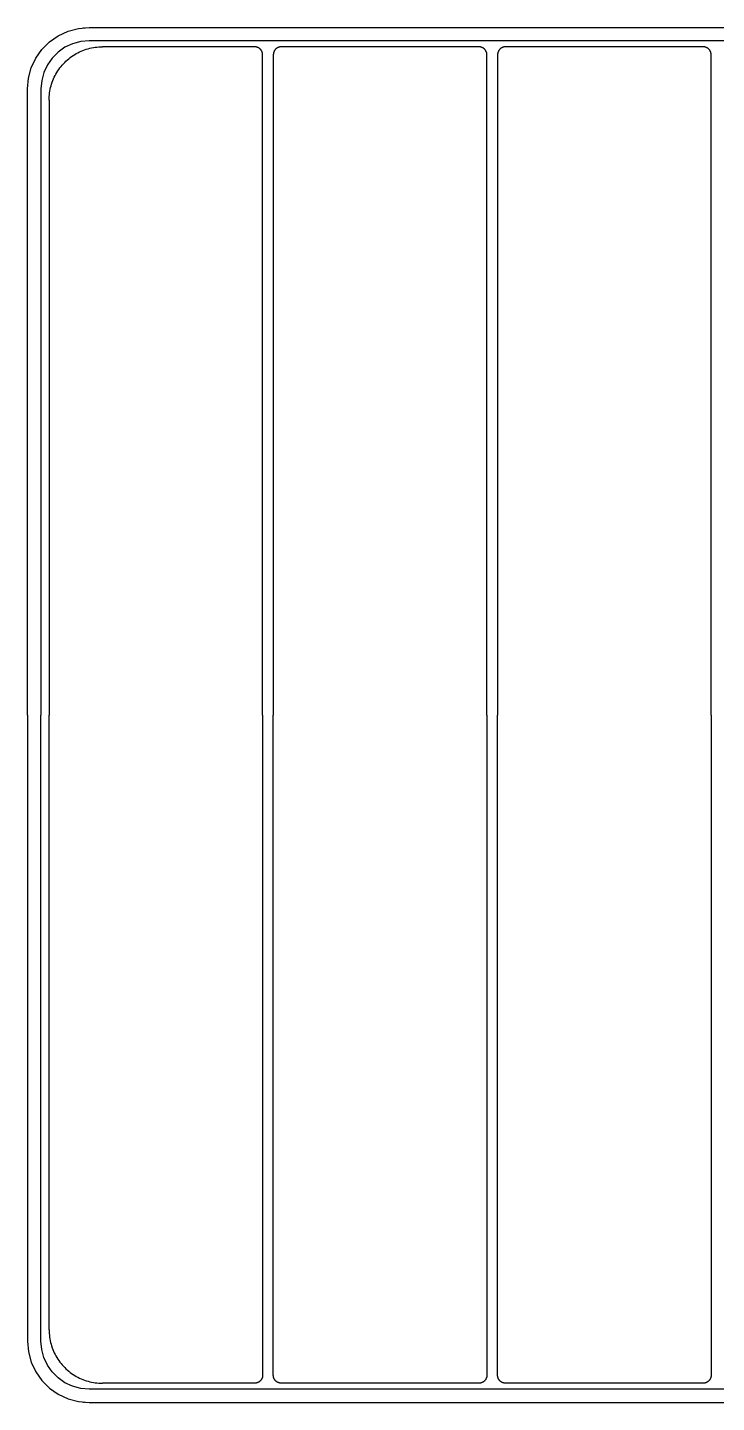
# Model space of a CAD drawing. Header units: millimetres. Extents: x 3269 to 7089, y 1744 to 4413.
# Drawn here: x 4830 to 5088, y 2159 to 2674 of the extents above; entities that cross this region are included whole.
import ezdxf

# ---------------------------------------------------------------- set-up
doc = ezdxf.new("R2010")
doc.units = ezdxf.units.MM
doc.header["$MEASUREMENT"] = 0
doc.layers.add('Utwórz2D linie widoczne', color=7, linetype='Continuous', true_color=0x000000)

msp = doc.modelspace()

# ---------------------------------------------------------------- linework, layer by layer
at = {"layer": 'Utwórz2D linie widoczne'}
for p, q in [((4844.87, 2672.22), (4848.74, 2673.26)), ((4848.74, 2673.26), (4852.73, 2673.61)), ((4850.57, 2673.42), (4850.67, 2673.44)), ((4850.67, 2673.44), (4851.01, 2673.46)), ((4852.73, 2673.61), (5276.73, 2673.61)), ((4835.12, 2665.39), (4837.95, 2668.23)), ((4837.95, 2668.23), (4841.23, 2670.53)), ((4841.23, 2670.53), (4844.87, 2672.22)), ((4849.61, 2668.34), (4846.58, 2667.53)), ((4852.73, 2668.61), (4849.61, 2668.34)), ((5276.73, 2668.61), (4852.73, 2668.61)), ((4832.82, 2662.11), (4835.12, 2665.39)), ((4841.16, 2664.4), (4838.95, 2662.18)), ((4843.73, 2666.2), (4841.16, 2664.4)), ((4846.58, 2667.53), (4843.73, 2666.2)), ((4845.68, 2662.32), (4846.23, 2662.73)), ((4846.23, 2662.73), (4846.79, 2663.11)), ((4846.79, 2663.11), (4847.37, 2663.48)), ((4847.37, 2663.48), (4847.96, 2663.82)), ((4847.96, 2663.82), (4848.56, 2664.15)), ((4848.56, 2664.15), (4849.17, 2664.45)), ((4849.17, 2664.45), (4849.79, 2664.73)), ((4849.79, 2664.73), (4850.42, 2664.99)), ((4850.42, 2664.99), (4851.06, 2665.23)), ((4851.06, 2665.23), (4851.71, 2665.45)), ((4851.71, 2665.45), (4852.37, 2665.65)), ((4852.37, 2665.65), (4853.03, 2665.82)), ((4853.03, 2665.82), (4853.69, 2665.97)), ((4853.69, 2665.97), (4854.36, 2666.1)), ((4854.36, 2666.1), (4855.04, 2666.2)), ((4855.04, 2666.2), (4855.72, 2666.28)), ((4855.72, 2666.28), (4856.4, 2666.34)), ((4856.4, 2666.34), (4857.08, 2666.38)), ((4857.08, 2666.38), (4857.76, 2666.39)), ((4914.76, 2666.39), (4857.76, 2666.39)), ((4914.86, 2666.39), (4914.76, 2666.39)), ((4914.97, 2666.38), (4914.86, 2666.39)), ((4915.07, 2666.37), (4914.97, 2666.38)), ((4915.17, 2666.36), (4915.07, 2666.37)), ((4915.27, 2666.34), (4915.17, 2666.36)), ((4915.37, 2666.33), (4915.27, 2666.34)), ((4915.47, 2666.3), (4915.37, 2666.33)), ((4915.57, 2666.28), (4915.47, 2666.3)), ((4915.67, 2666.25), (4915.57, 2666.28)), ((4915.77, 2666.21), (4915.67, 2666.25)), ((4915.86, 2666.18), (4915.77, 2666.21)), ((4915.96, 2666.14), (4915.86, 2666.18)), ((4916.05, 2666.1), (4915.96, 2666.14)), ((4916.14, 2666.05), (4916.05, 2666.1)), ((4916.23, 2666), (4916.14, 2666.05)), ((4916.32, 2665.95), (4916.23, 2666)), ((4916.41, 2665.9), (4916.32, 2665.95)), ((4916.49, 2665.84), (4916.41, 2665.9)), ((4916.57, 2665.78), (4916.49, 2665.84)), ((4916.65, 2665.72), (4916.57, 2665.78)), ((4916.73, 2665.65), (4916.65, 2665.72)), ((4916.81, 2665.58), (4916.73, 2665.65)), ((4916.88, 2665.51), (4916.81, 2665.58)), ((4916.95, 2665.44), (4916.88, 2665.51)), ((4917.02, 2665.36), (4916.95, 2665.44)), ((4917.09, 2665.28), (4917.02, 2665.36)), ((4917.15, 2665.2), (4917.09, 2665.28)), ((4917.21, 2665.12), (4917.15, 2665.2)), ((4917.27, 2665.03), (4917.21, 2665.12)), ((4917.32, 2664.95), (4917.27, 2665.03)), ((4917.38, 2664.86), (4917.32, 2664.95)), ((4917.42, 2664.77), (4917.38, 2664.86)), ((4917.47, 2664.68), (4917.42, 2664.77)), ((4917.51, 2664.58), (4917.47, 2664.68)), ((4917.55, 2664.49), (4917.51, 2664.58)), ((4917.59, 2664.39), (4917.55, 2664.49)), ((4917.62, 2664.3), (4917.59, 2664.39)), ((4917.65, 2664.2), (4917.62, 2664.3)), ((4917.68, 2664.1), (4917.65, 2664.2)), ((4917.7, 2664), (4917.68, 2664.1)), ((4917.72, 2663.9), (4917.7, 2664)), ((4917.73, 2663.8), (4917.72, 2663.9)), ((4917.75, 2663.69), (4917.73, 2663.8)), ((4917.75, 2663.59), (4917.75, 2663.69)), ((4917.76, 2663.49), (4917.75, 2663.59)), ((4917.76, 2663.39), (4917.76, 2663.49)), ((4917.76, 2416.11), (4917.76, 2663.39)), ((4921.77, 2663.59), (4921.76, 2663.49)), ((4921.76, 2663.49), (4921.76, 2663.39)), ((4921.76, 2663.39), (4921.76, 2416.11)), ((4921.78, 2663.69), (4921.77, 2663.59)), ((4921.79, 2663.8), (4921.78, 2663.69)), ((4921.8, 2663.9), (4921.79, 2663.8)), ((4921.82, 2664), (4921.8, 2663.9)), ((4921.85, 2664.1), (4921.82, 2664)), ((4921.87, 2664.2), (4921.85, 2664.1)), ((4921.9, 2664.3), (4921.87, 2664.2)), ((4921.93, 2664.39), (4921.9, 2664.3)), ((4921.97, 2664.49), (4921.93, 2664.39)), ((4922.01, 2664.58), (4921.97, 2664.49)), ((4922.05, 2664.68), (4922.01, 2664.58)), ((4922.1, 2664.77), (4922.05, 2664.68)), ((4922.15, 2664.86), (4922.1, 2664.77)), ((4922.2, 2664.95), (4922.15, 2664.86)), ((4922.25, 2665.03), (4922.2, 2664.95)), ((4922.31, 2665.12), (4922.25, 2665.03)), ((4922.37, 2665.2), (4922.31, 2665.12)), ((4922.43, 2665.28), (4922.37, 2665.2)), ((4922.5, 2665.36), (4922.43, 2665.28)), ((4922.57, 2665.44), (4922.5, 2665.36)), ((4922.64, 2665.51), (4922.57, 2665.44)), ((4922.71, 2665.58), (4922.64, 2665.51)), ((4922.79, 2665.65), (4922.71, 2665.58)), ((4922.87, 2665.72), (4922.79, 2665.65)), ((4922.95, 2665.78), (4922.87, 2665.72)), ((4923.03, 2665.84), (4922.95, 2665.78)), ((4923.12, 2665.9), (4923.03, 2665.84)), ((4923.2, 2665.95), (4923.12, 2665.9)), ((4923.29, 2666), (4923.2, 2665.95)), ((4923.38, 2666.05), (4923.29, 2666)), ((4923.47, 2666.1), (4923.38, 2666.05)), ((4923.57, 2666.14), (4923.47, 2666.1)), ((4923.66, 2666.18), (4923.57, 2666.14)), ((4923.76, 2666.21), (4923.66, 2666.18)), ((4923.85, 2666.25), (4923.76, 2666.21)), ((4923.95, 2666.28), (4923.85, 2666.25)), ((4924.05, 2666.3), (4923.95, 2666.28)), ((4924.15, 2666.33), (4924.05, 2666.3)), ((4924.25, 2666.34), (4924.15, 2666.33)), ((4924.35, 2666.36), (4924.25, 2666.34)), ((4924.45, 2666.37), (4924.35, 2666.36)), ((4924.56, 2666.38), (4924.45, 2666.37)), ((4924.66, 2666.39), (4924.56, 2666.38)), ((4924.76, 2666.39), (4924.66, 2666.39)), ((4998.76, 2666.39), (4924.76, 2666.39)), ((4998.86, 2666.39), (4998.76, 2666.39)), ((4998.97, 2666.38), (4998.86, 2666.39)), ((4999.07, 2666.37), (4998.97, 2666.38)), ((4999.17, 2666.36), (4999.07, 2666.37)), ((4999.27, 2666.34), (4999.17, 2666.36)), ((4999.37, 2666.33), (4999.27, 2666.34)), ((4999.47, 2666.3), (4999.37, 2666.33)), ((4999.57, 2666.28), (4999.47, 2666.3)), ((4999.67, 2666.25), (4999.57, 2666.28)), ((4999.77, 2666.21), (4999.67, 2666.25)), ((4999.86, 2666.18), (4999.77, 2666.21)), ((4999.96, 2666.14), (4999.86, 2666.18)), ((5000.05, 2666.1), (4999.96, 2666.14)), ((5000.14, 2666.05), (5000.05, 2666.1)), ((5000.23, 2666), (5000.14, 2666.05)), ((5000.32, 2665.95), (5000.23, 2666)), ((5000.41, 2665.9), (5000.32, 2665.95)), ((5000.49, 2665.84), (5000.41, 2665.9)), ((5000.57, 2665.78), (5000.49, 2665.84)), ((5000.65, 2665.72), (5000.57, 2665.78)), ((5000.73, 2665.65), (5000.65, 2665.72)), ((5000.81, 2665.58), (5000.73, 2665.65)), ((5000.88, 2665.51), (5000.81, 2665.58)), ((5000.95, 2665.44), (5000.88, 2665.51)), ((5001.02, 2665.36), (5000.95, 2665.44)), ((5001.09, 2665.28), (5001.02, 2665.36)), ((5001.15, 2665.2), (5001.09, 2665.28)), ((5001.21, 2665.12), (5001.15, 2665.2)), ((5001.27, 2665.03), (5001.21, 2665.12)), ((5001.32, 2664.95), (5001.27, 2665.03)), ((5001.38, 2664.86), (5001.32, 2664.95)), ((5001.42, 2664.77), (5001.38, 2664.86)), ((5001.47, 2664.68), (5001.42, 2664.77)), ((5001.51, 2664.58), (5001.47, 2664.68)), ((5001.55, 2664.49), (5001.51, 2664.58)), ((5001.59, 2664.39), (5001.55, 2664.49)), ((5001.62, 2664.3), (5001.59, 2664.39)), ((5001.65, 2664.2), (5001.62, 2664.3)), ((5001.68, 2664.1), (5001.65, 2664.2)), ((5001.7, 2664), (5001.68, 2664.1)), ((5001.72, 2663.9), (5001.7, 2664)), ((5001.73, 2663.8), (5001.72, 2663.9)), ((5001.75, 2663.69), (5001.73, 2663.8)), ((5001.75, 2663.59), (5001.75, 2663.69)), ((5001.76, 2663.49), (5001.75, 2663.59)), ((5001.76, 2663.39), (5001.76, 2663.49)), ((5001.76, 2416.11), (5001.76, 2663.39)), ((5005.77, 2663.59), (5005.76, 2663.49)), ((5005.76, 2663.49), (5005.76, 2663.39)), ((5005.76, 2663.39), (5005.76, 2416.11)), ((5005.78, 2663.69), (5005.77, 2663.59)), ((5005.79, 2663.8), (5005.78, 2663.69)), ((5005.8, 2663.9), (5005.79, 2663.8)), ((5005.82, 2664), (5005.8, 2663.9)), ((5005.85, 2664.1), (5005.82, 2664)), ((5005.87, 2664.2), (5005.85, 2664.1)), ((5005.9, 2664.3), (5005.87, 2664.2)), ((5005.93, 2664.39), (5005.9, 2664.3)), ((5005.97, 2664.49), (5005.93, 2664.39)), ((5006.01, 2664.58), (5005.97, 2664.49)), ((5006.05, 2664.68), (5006.01, 2664.58)), ((5006.1, 2664.77), (5006.05, 2664.68)), ((5006.15, 2664.86), (5006.1, 2664.77)), ((5006.2, 2664.95), (5006.15, 2664.86)), ((5006.25, 2665.03), (5006.2, 2664.95)), ((5006.31, 2665.12), (5006.25, 2665.03)), ((5006.37, 2665.2), (5006.31, 2665.12)), ((5006.43, 2665.28), (5006.37, 2665.2)), ((5006.5, 2665.36), (5006.43, 2665.28)), ((5006.57, 2665.44), (5006.5, 2665.36)), ((5006.64, 2665.51), (5006.57, 2665.44)), ((5006.71, 2665.58), (5006.64, 2665.51)), ((5006.79, 2665.65), (5006.71, 2665.58)), ((5006.87, 2665.72), (5006.79, 2665.65)), ((5006.95, 2665.78), (5006.87, 2665.72)), ((5007.03, 2665.84), (5006.95, 2665.78)), ((5007.12, 2665.9), (5007.03, 2665.84)), ((5007.2, 2665.95), (5007.12, 2665.9)), ((5007.29, 2666), (5007.2, 2665.95)), ((5007.38, 2666.05), (5007.29, 2666)), ((5007.47, 2666.1), (5007.38, 2666.05)), ((5007.57, 2666.14), (5007.47, 2666.1)), ((5007.66, 2666.18), (5007.57, 2666.14)), ((5007.76, 2666.21), (5007.66, 2666.18)), ((5007.85, 2666.25), (5007.76, 2666.21)), ((5007.95, 2666.28), (5007.85, 2666.25)), ((5008.05, 2666.3), (5007.95, 2666.28)), ((5008.15, 2666.33), (5008.05, 2666.3)), ((5008.25, 2666.34), (5008.15, 2666.33)), ((5008.35, 2666.36), (5008.25, 2666.34)), ((5008.45, 2666.37), (5008.35, 2666.36)), ((5008.56, 2666.38), (5008.45, 2666.37)), ((5008.66, 2666.39), (5008.56, 2666.38)), ((5008.76, 2666.39), (5008.66, 2666.39)), ((5082.76, 2666.39), (5008.76, 2666.39)), ((5082.86, 2666.39), (5082.76, 2666.39)), ((5082.97, 2666.38), (5082.86, 2666.39)), ((5083.07, 2666.37), (5082.97, 2666.38)), ((5083.17, 2666.36), (5083.07, 2666.37)), ((5083.27, 2666.34), (5083.17, 2666.36)), ((5083.37, 2666.33), (5083.27, 2666.34)), ((5083.47, 2666.3), (5083.37, 2666.33)), ((5083.57, 2666.28), (5083.47, 2666.3)), ((5083.67, 2666.25), (5083.57, 2666.28)), ((5083.77, 2666.21), (5083.67, 2666.25)), ((5083.86, 2666.18), (5083.77, 2666.21)), ((5083.96, 2666.14), (5083.86, 2666.18)), ((5084.05, 2666.1), (5083.96, 2666.14)), ((5084.14, 2666.05), (5084.05, 2666.1)), ((5084.23, 2666), (5084.14, 2666.05)), ((5084.32, 2665.95), (5084.23, 2666)), ((5084.41, 2665.9), (5084.32, 2665.95)), ((5084.49, 2665.84), (5084.41, 2665.9)), ((5084.57, 2665.78), (5084.49, 2665.84)), ((5084.65, 2665.72), (5084.57, 2665.78)), ((5084.73, 2665.65), (5084.65, 2665.72)), ((5084.81, 2665.58), (5084.73, 2665.65)), ((5084.88, 2665.51), (5084.81, 2665.58)), ((5084.95, 2665.44), (5084.88, 2665.51)), ((5085.02, 2665.36), (5084.95, 2665.44)), ((5085.09, 2665.28), (5085.02, 2665.36)), ((5085.15, 2665.2), (5085.09, 2665.28)), ((5085.21, 2665.12), (5085.15, 2665.2)), ((5085.27, 2665.03), (5085.21, 2665.12)), ((5085.32, 2664.95), (5085.27, 2665.03)), ((5085.38, 2664.86), (5085.32, 2664.95)), ((5085.42, 2664.77), (5085.38, 2664.86)), ((5085.47, 2664.68), (5085.42, 2664.77)), ((5085.51, 2664.58), (5085.47, 2664.68)), ((5085.55, 2664.49), (5085.51, 2664.58)), ((5085.59, 2664.39), (5085.55, 2664.49)), ((5085.62, 2664.3), (5085.59, 2664.39)), ((5085.65, 2664.2), (5085.62, 2664.3)), ((5085.68, 2664.1), (5085.65, 2664.2)), ((5085.7, 2664), (5085.68, 2664.1)), ((5085.72, 2663.9), (5085.7, 2664)), ((5085.73, 2663.8), (5085.72, 2663.9)), ((5085.75, 2663.69), (5085.73, 2663.8)), ((5085.75, 2663.59), (5085.75, 2663.69)), ((5085.76, 2663.49), (5085.75, 2663.59)), ((5085.76, 2663.39), (5085.76, 2663.49)), ((5085.76, 2416.11), (5085.76, 2663.39)), ((4830.08, 2654.6), (4831.12, 2658.48)), ((4831.12, 2658.48), (4832.82, 2662.11)), ((4837.15, 2659.61), (4835.82, 2656.77)), ((4838.95, 2662.18), (4837.15, 2659.61)), ((4841.04, 2657.36), (4841.42, 2657.92)), ((4841.42, 2657.92), (4841.83, 2658.47)), ((4841.83, 2658.47), (4842.25, 2659.01)), ((4842.25, 2659.01), (4842.69, 2659.53)), ((4842.69, 2659.53), (4843.14, 2660.04)), ((4843.14, 2660.04), (4843.62, 2660.53)), ((4843.62, 2660.53), (4844.11, 2661)), ((4844.11, 2661), (4844.62, 2661.46)), ((4844.62, 2661.46), (4845.14, 2661.9)), ((4845.14, 2661.9), (4845.68, 2662.32)), ((4829.73, 2650.61), (4830.08, 2654.6)), ((4835.01, 2653.74), (4834.73, 2650.61)), ((4835.82, 2656.77), (4835.01, 2653.74)), ((4838.5, 2651.78), (4838.7, 2652.44)), ((4838.7, 2652.44), (4838.92, 2653.09)), ((4838.92, 2653.09), (4839.16, 2653.73)), ((4839.16, 2653.73), (4839.42, 2654.36)), ((4839.42, 2654.36), (4839.7, 2654.98)), ((4839.7, 2654.98), (4840, 2655.59)), ((4840, 2655.59), (4840.33, 2656.19)), ((4840.33, 2656.19), (4840.67, 2656.78)), ((4840.67, 2656.78), (4841.04, 2657.36)), ((4829.73, 2416.11), (4829.73, 2650.61)), ((4834.73, 2650.61), (4834.73, 2416.11)), ((4837.77, 2647.07), (4837.81, 2647.75)), ((4837.81, 2647.75), (4837.87, 2648.43)), ((4837.87, 2648.43), (4837.95, 2649.11)), ((4837.95, 2649.11), (4838.05, 2649.79)), ((4838.05, 2649.79), (4838.18, 2650.46)), ((4838.18, 2650.46), (4838.33, 2651.12)), ((4838.33, 2651.12), (4838.5, 2651.78)), ((4837.76, 2646.39), (4837.77, 2647.07)), ((4837.76, 2646.39), (4837.76, 2416.11)), ((4829.73, 2633.61), (4829.69, 2633.61)), ((4829.73, 2416.11), (4829.73, 2181.61)), ((4834.73, 2181.61), (4834.73, 2416.11)), ((4837.76, 2185.83), (4837.76, 2416.11)), ((4917.76, 2416.11), (4917.76, 2168.83)), ((4921.76, 2168.83), (4921.76, 2416.11)), ((5001.76, 2416.11), (5001.76, 2168.83)), ((5005.76, 2168.83), (5005.76, 2416.11)), ((5085.76, 2416.11), (5085.76, 2168.83)), ((4837.76, 2185.83), (4837.77, 2185.15)), ((4837.77, 2185.15), (4837.81, 2184.47)), ((4837.81, 2184.47), (4837.87, 2183.79)), ((4837.87, 2183.79), (4837.95, 2183.11)), ((4829.73, 2181.61), (4830.08, 2177.62)), ((4835.01, 2178.48), (4834.73, 2181.61)), ((4835.82, 2175.45), (4835.01, 2178.48)), ((4837.95, 2183.11), (4838.05, 2182.43)), ((4838.05, 2182.43), (4838.18, 2181.76)), ((4838.18, 2181.76), (4838.33, 2181.1)), ((4838.33, 2181.1), (4838.5, 2180.44)), ((4838.5, 2180.44), (4838.7, 2179.78)), ((4838.7, 2179.78), (4838.92, 2179.14)), ((4838.92, 2179.14), (4839.16, 2178.5)), ((4839.16, 2178.5), (4839.42, 2177.86)), ((4830.08, 2177.62), (4831.12, 2173.74)), ((4831.12, 2173.74), (4832.82, 2170.11)), ((4837.15, 2172.61), (4835.82, 2175.45)), ((4839.42, 2177.86), (4839.7, 2177.24)), ((4839.7, 2177.24), (4840, 2176.63)), ((4840, 2176.63), (4840.33, 2176.03)), ((4840.33, 2176.03), (4840.67, 2175.44)), ((4840.67, 2175.44), (4841.04, 2174.86)), ((4841.04, 2174.86), (4841.42, 2174.3)), ((4841.42, 2174.3), (4841.83, 2173.75)), ((4841.83, 2173.75), (4842.25, 2173.21)), ((4832.82, 2170.11), (4835.12, 2166.83)), ((4838.95, 2170.04), (4837.15, 2172.61)), ((4841.16, 2167.82), (4838.95, 2170.04)), ((4842.25, 2173.21), (4842.69, 2172.69)), ((4842.69, 2172.69), (4843.14, 2172.18)), ((4843.14, 2172.18), (4843.62, 2171.69)), ((4843.62, 2171.69), (4844.11, 2171.22)), ((4844.11, 2171.22), (4844.62, 2170.76)), ((4844.62, 2170.76), (4845.14, 2170.32)), ((4845.14, 2170.32), (4845.68, 2169.9)), ((4845.68, 2169.9), (4846.23, 2169.49)), ((4846.23, 2169.49), (4846.79, 2169.11)), ((4846.79, 2169.11), (4847.37, 2168.74)), ((4847.37, 2168.74), (4847.96, 2168.4)), ((4847.96, 2168.4), (4848.56, 2168.08)), ((4917.7, 2168.22), (4917.68, 2168.12)), ((4917.72, 2168.32), (4917.7, 2168.22)), ((4917.73, 2168.42), (4917.72, 2168.32)), ((4917.75, 2168.53), (4917.73, 2168.42)), ((4917.76, 2168.73), (4917.75, 2168.63)), ((4917.75, 2168.63), (4917.75, 2168.53)), ((4917.76, 2168.83), (4917.76, 2168.73)), ((4921.76, 2168.73), (4921.76, 2168.83)), ((4921.77, 2168.63), (4921.76, 2168.73)), ((4921.78, 2168.53), (4921.77, 2168.63)), ((4921.79, 2168.42), (4921.78, 2168.53)), ((4921.8, 2168.32), (4921.79, 2168.42)), ((4921.82, 2168.22), (4921.8, 2168.32)), ((4921.85, 2168.12), (4921.82, 2168.22)), ((5001.7, 2168.22), (5001.68, 2168.12)), ((5001.72, 2168.32), (5001.7, 2168.22)), ((5001.73, 2168.42), (5001.72, 2168.32)), ((5001.75, 2168.53), (5001.73, 2168.42)), ((5001.76, 2168.73), (5001.75, 2168.63)), ((5001.75, 2168.63), (5001.75, 2168.53)), ((5001.76, 2168.83), (5001.76, 2168.73)), ((5005.76, 2168.73), (5005.76, 2168.83)), ((5005.77, 2168.63), (5005.76, 2168.73)), ((5005.78, 2168.53), (5005.77, 2168.63)), ((5005.79, 2168.42), (5005.78, 2168.53)), ((5005.8, 2168.32), (5005.79, 2168.42)), ((5005.82, 2168.22), (5005.8, 2168.32)), ((5005.85, 2168.12), (5005.82, 2168.22)), ((5085.7, 2168.22), (5085.68, 2168.12)), ((5085.72, 2168.32), (5085.7, 2168.22)), ((5085.73, 2168.42), (5085.72, 2168.32)), ((5085.75, 2168.53), (5085.73, 2168.42)), ((5085.76, 2168.73), (5085.75, 2168.63)), ((5085.75, 2168.63), (5085.75, 2168.53)), ((5085.76, 2168.83), (5085.76, 2168.73)), ((4835.12, 2166.83), (4837.95, 2163.99)), ((4837.95, 2163.99), (4841.23, 2161.69)), ((4843.73, 2166.02), (4841.16, 2167.82)), ((4846.58, 2164.7), (4843.73, 2166.02)), ((4849.61, 2163.88), (4846.58, 2164.7)), ((4848.56, 2168.08), (4849.17, 2167.77)), ((4849.17, 2167.77), (4849.79, 2167.49)), ((4852.73, 2163.61), (4849.61, 2163.88)), ((4849.79, 2167.49), (4850.42, 2167.23)), ((4850.42, 2167.23), (4851.06, 2166.99)), ((4851.06, 2166.99), (4851.71, 2166.77)), ((4851.71, 2166.77), (4852.37, 2166.57)), ((4852.37, 2166.57), (4853.03, 2166.4)), ((5276.73, 2163.61), (4852.73, 2163.61)), ((4853.03, 2166.4), (4853.69, 2166.25)), ((4853.69, 2166.25), (4854.36, 2166.12)), ((4854.36, 2166.12), (4855.04, 2166.02)), ((4855.04, 2166.02), (4855.72, 2165.94)), ((4855.72, 2165.94), (4856.4, 2165.88)), ((4856.4, 2165.88), (4857.08, 2165.84)), ((4857.08, 2165.84), (4857.76, 2165.83)), ((4914.76, 2165.83), (4857.76, 2165.83)), ((4914.86, 2165.83), (4914.76, 2165.83)), ((4914.97, 2165.84), (4914.86, 2165.83)), ((4915.07, 2165.85), (4914.97, 2165.84)), ((4915.17, 2165.86), (4915.07, 2165.85)), ((4915.27, 2165.88), (4915.17, 2165.86)), ((4915.37, 2165.9), (4915.27, 2165.88)), ((4915.47, 2165.92), (4915.37, 2165.9)), ((4915.57, 2165.94), (4915.47, 2165.92)), ((4915.67, 2165.97), (4915.57, 2165.94)), ((4915.77, 2166.01), (4915.67, 2165.97)), ((4915.86, 2166.04), (4915.77, 2166.01)), ((4915.96, 2166.08), (4915.86, 2166.04)), ((4916.05, 2166.12), (4915.96, 2166.08)), ((4916.14, 2166.17), (4916.05, 2166.12)), ((4916.23, 2166.22), (4916.14, 2166.17)), ((4916.32, 2166.27), (4916.23, 2166.22)), ((4916.41, 2166.32), (4916.32, 2166.27)), ((4916.49, 2166.38), (4916.41, 2166.32)), ((4916.57, 2166.44), (4916.49, 2166.38)), ((4916.65, 2166.51), (4916.57, 2166.44)), ((4916.73, 2166.57), (4916.65, 2166.51)), ((4916.81, 2166.64), (4916.73, 2166.57)), ((4916.88, 2166.71), (4916.81, 2166.64)), ((4916.95, 2166.79), (4916.88, 2166.71)), ((4917.02, 2166.86), (4916.95, 2166.79)), ((4917.09, 2166.94), (4917.02, 2166.86)), ((4917.15, 2167.02), (4917.09, 2166.94)), ((4917.21, 2167.1), (4917.15, 2167.02)), ((4917.27, 2167.19), (4917.21, 2167.1)), ((4917.32, 2167.27), (4917.27, 2167.19)), ((4917.38, 2167.36), (4917.32, 2167.27)), ((4917.42, 2167.45), (4917.38, 2167.36)), ((4917.47, 2167.54), (4917.42, 2167.45)), ((4917.51, 2167.64), (4917.47, 2167.54)), ((4917.55, 2167.73), (4917.51, 2167.64)), ((4917.59, 2167.83), (4917.55, 2167.73)), ((4917.62, 2167.93), (4917.59, 2167.83)), ((4917.65, 2168.02), (4917.62, 2167.93)), ((4917.68, 2168.12), (4917.65, 2168.02)), ((4921.87, 2168.02), (4921.85, 2168.12)), ((4921.9, 2167.93), (4921.87, 2168.02)), ((4921.93, 2167.83), (4921.9, 2167.93)), ((4921.97, 2167.73), (4921.93, 2167.83)), ((4922.01, 2167.64), (4921.97, 2167.73)), ((4922.05, 2167.54), (4922.01, 2167.64)), ((4922.1, 2167.45), (4922.05, 2167.54)), ((4922.15, 2167.36), (4922.1, 2167.45)), ((4922.2, 2167.27), (4922.15, 2167.36)), ((4922.25, 2167.19), (4922.2, 2167.27)), ((4922.31, 2167.1), (4922.25, 2167.19)), ((4922.37, 2167.02), (4922.31, 2167.1)), ((4922.43, 2166.94), (4922.37, 2167.02)), ((4922.5, 2166.86), (4922.43, 2166.94)), ((4922.57, 2166.79), (4922.5, 2166.86)), ((4922.64, 2166.71), (4922.57, 2166.79)), ((4922.71, 2166.64), (4922.64, 2166.71)), ((4922.79, 2166.57), (4922.71, 2166.64)), ((4922.87, 2166.51), (4922.79, 2166.57)), ((4922.95, 2166.44), (4922.87, 2166.51)), ((4923.03, 2166.38), (4922.95, 2166.44)), ((4923.12, 2166.32), (4923.03, 2166.38)), ((4923.2, 2166.27), (4923.12, 2166.32)), ((4923.29, 2166.22), (4923.2, 2166.27)), ((4923.38, 2166.17), (4923.29, 2166.22)), ((4923.47, 2166.12), (4923.38, 2166.17)), ((4923.57, 2166.08), (4923.47, 2166.12)), ((4923.66, 2166.04), (4923.57, 2166.08)), ((4923.76, 2166.01), (4923.66, 2166.04)), ((4923.85, 2165.97), (4923.76, 2166.01)), ((4923.95, 2165.94), (4923.85, 2165.97)), ((4924.05, 2165.92), (4923.95, 2165.94)), ((4924.15, 2165.9), (4924.05, 2165.92)), ((4924.25, 2165.88), (4924.15, 2165.9)), ((4924.35, 2165.86), (4924.25, 2165.88)), ((4924.45, 2165.85), (4924.35, 2165.86)), ((4924.56, 2165.84), (4924.45, 2165.85)), ((4924.66, 2165.83), (4924.56, 2165.84)), ((4924.76, 2165.83), (4924.66, 2165.83)), ((4998.76, 2165.83), (4924.76, 2165.83)), ((4998.86, 2165.83), (4998.76, 2165.83)), ((4998.97, 2165.84), (4998.86, 2165.83)), ((4999.07, 2165.85), (4998.97, 2165.84)), ((4999.17, 2165.86), (4999.07, 2165.85)), ((4999.27, 2165.88), (4999.17, 2165.86)), ((4999.37, 2165.9), (4999.27, 2165.88)), ((4999.47, 2165.92), (4999.37, 2165.9)), ((4999.57, 2165.94), (4999.47, 2165.92)), ((4999.67, 2165.97), (4999.57, 2165.94)), ((4999.77, 2166.01), (4999.67, 2165.97)), ((4999.86, 2166.04), (4999.77, 2166.01)), ((4999.96, 2166.08), (4999.86, 2166.04)), ((5000.05, 2166.12), (4999.96, 2166.08)), ((5000.14, 2166.17), (5000.05, 2166.12)), ((5000.23, 2166.22), (5000.14, 2166.17)), ((5000.32, 2166.27), (5000.23, 2166.22)), ((5000.41, 2166.32), (5000.32, 2166.27)), ((5000.49, 2166.38), (5000.41, 2166.32)), ((5000.57, 2166.44), (5000.49, 2166.38)), ((5000.65, 2166.51), (5000.57, 2166.44)), ((5000.73, 2166.57), (5000.65, 2166.51)), ((5000.81, 2166.64), (5000.73, 2166.57)), ((5000.88, 2166.71), (5000.81, 2166.64)), ((5000.95, 2166.79), (5000.88, 2166.71)), ((5001.02, 2166.86), (5000.95, 2166.79)), ((5001.09, 2166.94), (5001.02, 2166.86)), ((5001.15, 2167.02), (5001.09, 2166.94)), ((5001.21, 2167.1), (5001.15, 2167.02)), ((5001.27, 2167.19), (5001.21, 2167.1)), ((5001.32, 2167.27), (5001.27, 2167.19)), ((5001.38, 2167.36), (5001.32, 2167.27)), ((5001.42, 2167.45), (5001.38, 2167.36)), ((5001.47, 2167.54), (5001.42, 2167.45)), ((5001.51, 2167.64), (5001.47, 2167.54)), ((5001.55, 2167.73), (5001.51, 2167.64)), ((5001.59, 2167.83), (5001.55, 2167.73)), ((5001.62, 2167.93), (5001.59, 2167.83)), ((5001.65, 2168.02), (5001.62, 2167.93)), ((5001.68, 2168.12), (5001.65, 2168.02)), ((5005.87, 2168.02), (5005.85, 2168.12)), ((5005.9, 2167.93), (5005.87, 2168.02)), ((5005.93, 2167.83), (5005.9, 2167.93)), ((5005.97, 2167.73), (5005.93, 2167.83)), ((5006.01, 2167.64), (5005.97, 2167.73)), ((5006.05, 2167.54), (5006.01, 2167.64)), ((5006.1, 2167.45), (5006.05, 2167.54)), ((5006.15, 2167.36), (5006.1, 2167.45)), ((5006.2, 2167.27), (5006.15, 2167.36)), ((5006.25, 2167.19), (5006.2, 2167.27)), ((5006.31, 2167.1), (5006.25, 2167.19)), ((5006.37, 2167.02), (5006.31, 2167.1)), ((5006.43, 2166.94), (5006.37, 2167.02)), ((5006.5, 2166.86), (5006.43, 2166.94)), ((5006.57, 2166.79), (5006.5, 2166.86)), ((5006.64, 2166.71), (5006.57, 2166.79)), ((5006.71, 2166.64), (5006.64, 2166.71)), ((5006.79, 2166.57), (5006.71, 2166.64)), ((5006.87, 2166.51), (5006.79, 2166.57)), ((5006.95, 2166.44), (5006.87, 2166.51)), ((5007.03, 2166.38), (5006.95, 2166.44)), ((5007.12, 2166.32), (5007.03, 2166.38)), ((5007.2, 2166.27), (5007.12, 2166.32)), ((5007.29, 2166.22), (5007.2, 2166.27)), ((5007.38, 2166.17), (5007.29, 2166.22)), ((5007.47, 2166.12), (5007.38, 2166.17)), ((5007.57, 2166.08), (5007.47, 2166.12)), ((5007.66, 2166.04), (5007.57, 2166.08)), ((5007.76, 2166.01), (5007.66, 2166.04)), ((5007.85, 2165.97), (5007.76, 2166.01)), ((5007.95, 2165.94), (5007.85, 2165.97)), ((5008.05, 2165.92), (5007.95, 2165.94)), ((5008.15, 2165.9), (5008.05, 2165.92)), ((5008.25, 2165.88), (5008.15, 2165.9)), ((5008.35, 2165.86), (5008.25, 2165.88)), ((5008.45, 2165.85), (5008.35, 2165.86)), ((5008.56, 2165.84), (5008.45, 2165.85)), ((5008.66, 2165.83), (5008.56, 2165.84)), ((5008.76, 2165.83), (5008.66, 2165.83)), ((5082.76, 2165.83), (5008.76, 2165.83)), ((5082.86, 2165.83), (5082.76, 2165.83)), ((5082.97, 2165.84), (5082.86, 2165.83)), ((5083.07, 2165.85), (5082.97, 2165.84)), ((5083.17, 2165.86), (5083.07, 2165.85)), ((5083.27, 2165.88), (5083.17, 2165.86)), ((5083.37, 2165.9), (5083.27, 2165.88)), ((5083.47, 2165.92), (5083.37, 2165.9)), ((5083.57, 2165.94), (5083.47, 2165.92)), ((5083.67, 2165.97), (5083.57, 2165.94)), ((5083.77, 2166.01), (5083.67, 2165.97)), ((5083.86, 2166.04), (5083.77, 2166.01)), ((5083.96, 2166.08), (5083.86, 2166.04)), ((5084.05, 2166.12), (5083.96, 2166.08)), ((5084.14, 2166.17), (5084.05, 2166.12)), ((5084.23, 2166.22), (5084.14, 2166.17)), ((5084.32, 2166.27), (5084.23, 2166.22)), ((5084.41, 2166.32), (5084.32, 2166.27)), ((5084.49, 2166.38), (5084.41, 2166.32)), ((5084.57, 2166.44), (5084.49, 2166.38)), ((5084.65, 2166.51), (5084.57, 2166.44)), ((5084.73, 2166.57), (5084.65, 2166.51)), ((5084.81, 2166.64), (5084.73, 2166.57)), ((5084.88, 2166.71), (5084.81, 2166.64)), ((5084.95, 2166.79), (5084.88, 2166.71)), ((5085.02, 2166.86), (5084.95, 2166.79)), ((5085.09, 2166.94), (5085.02, 2166.86)), ((5085.15, 2167.02), (5085.09, 2166.94)), ((5085.21, 2167.1), (5085.15, 2167.02)), ((5085.27, 2167.19), (5085.21, 2167.1)), ((5085.32, 2167.27), (5085.27, 2167.19)), ((5085.38, 2167.36), (5085.32, 2167.27)), ((5085.42, 2167.45), (5085.38, 2167.36)), ((5085.47, 2167.54), (5085.42, 2167.45)), ((5085.51, 2167.64), (5085.47, 2167.54)), ((5085.55, 2167.73), (5085.51, 2167.64)), ((5085.59, 2167.83), (5085.55, 2167.73)), ((5085.62, 2167.93), (5085.59, 2167.83)), ((5085.65, 2168.02), (5085.62, 2167.93)), ((5085.68, 2168.12), (5085.65, 2168.02)), ((4841.23, 2161.69), (4844.87, 2160)), ((4844.87, 2160), (4848.74, 2158.96)), ((4848.74, 2158.96), (4852.73, 2158.61)), ((4850.57, 2158.8), (4850.67, 2158.78)), ((4850.67, 2158.78), (4851.01, 2158.76)), ((4852.73, 2158.61), (5276.73, 2158.61))]:
    msp.add_line(p, q, dxfattribs=at)

doc.saveas('drawing.dxf')
